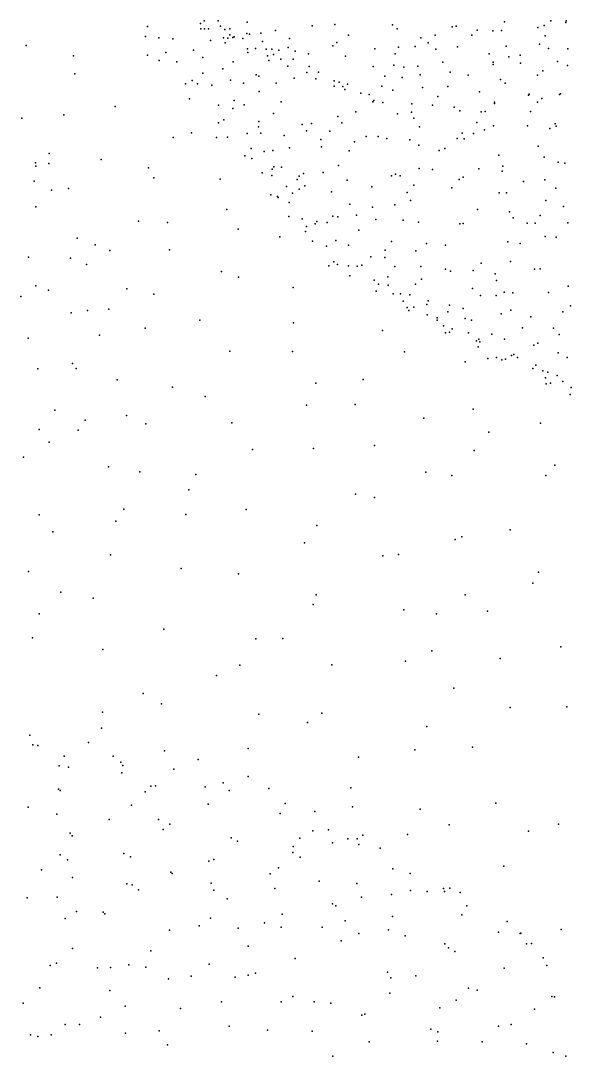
# Model space of a CAD drawing. Header units: metres. Extents: x -23.9 to 23.9, y -27.4 to 27.4.
# Drawn here: x -9.15 to -6.4, y -10.36 to -5.19 of the extents above; entities that cross this region are included whole.
import ezdxf

# ---------------------------------------------------------------- set-up
doc = ezdxf.new("R2010")
doc.units = ezdxf.units.M

msp = doc.modelspace()

# ---------------------------------------------------------------- linework, layer by layer
for p in [(-8.2544, -5.2074, -7.6221), (-8.2366, -5.1943, -7.9513), (-8.1665, -5.1947, -8.4311), (-8.0214, -5.201, -5.7292), (-7.5841, -5.2119, -8.4619), (-7.2971, -5.2138, -5.1184), (-6.737, -5.1982, -5.1121), (-6.5397, -5.2164, -8.2484), (-6.506, -5.1935, -3.2235), (-6.4306, -5.2015, 21.7292), (-6.4291, -5.1933, -8.261), (-8.5186, -5.2215, -6.1753), (-8.2536, -5.2344, -7.2026), (-8.2342, -5.2342, -7.3413), (-8.2143, -5.2345, -7.4736), (-8.1546, -5.2202, -8.1121), (-8.1337, -5.2373, -7.9891), (-8.1083, -5.2342, -8.213), (-8.1079, -5.263, -7.7625), (-8.024, -5.2572, -8.4348), (-8.0108, -5.2598, 20.4866), (-7.9538, -5.2553, -5.6585), (-7.8805, -5.2421, -8.4756), (-7.698, -5.2194, -5.5039), (-7.5153, -5.2651, -8.369), (-7.2731, -5.2331, -8.3687), (-7.0837, -5.2654, -8.2832), (-6.9992, -5.2235, -5.1772), (-6.9785, -5.2206, -8.3291), (-6.9011, -5.2662, -8.2457), (-6.8743, -5.2413, -5.144), (-6.7958, -5.2435, 21.3176), (-6.7525, -5.2428, -8.2512), (-6.5714, -5.227, -5.0678), (-6.5337, -5.2687, -3.7411), (-9.1255, -5.3164, 19.405), (-8.5298, -5.2726, -6.5499), (-8.4635, -5.279, -6.8259), (-8.3928, -5.2831, -6.3466), (-8.2044, -5.2916, -6.0636), (-8.1404, -5.2793, -7.2811), (-8.1323, -5.303, -7.007), (-8.1178, -5.2811, -7.4087), (-8.0929, -5.2768, -7.6501), (-8.0872, -5.2745, -5.874), (-8.0435, -5.2816, -7.9155), (-7.9455, -5.2971, -8.3508), (-7.8108, -5.2816, -5.5812), (-7.5944, -5.3178, -8.3062), (-7.5744, -5.3026, -5.4686), (-7.1557, -5.2793, 21.0105), (-7.1181, -5.3037, -5.2385), (-6.7296, -5.3207, -8.1306), (-6.5628, -5.3098, -8.1138), (-8.8885, -5.3692, -6.4722), (-8.5186, -5.3647, 19.9262), (-8.4278, -5.3514, -6.4413), (-8.2889, -5.3396, -6.8956), (-8.0194, -5.333, -7.2743), (-8.019, -5.3515, -7.0474), (-7.9804, -5.3325, -7.552), (-7.9271, -5.3352, -7.8787), (-7.9202, -5.3685, -7.4039), (-7.8995, -5.3351, -8.0719), (-7.8906, -5.3611, -7.7251), (-7.8639, -5.3404, -8.2348), (-7.8175, -5.3267, -8.337), (-7.7815, -5.3449, -5.7626), (-7.7164, -5.3582, -8.2702), (-7.5306, -5.3705, -8.215), (-7.3842, -5.3333, -5.3826), (-7.2824, -5.3592, -8.1827), (-7.2668, -5.3247, -5.3205), (-7.184, -5.322, -8.2186), (-7.0802, -5.335, -4.9536), (-6.9715, -5.3236, -8.1741), (-6.8141, -5.3585, -5.1201), (-6.6586, -5.3654, -5.08), (-6.5169, -5.3319, 21.3366), (-6.4217, -5.3332, -5.0087), (-8.4613, -5.3924, -6.5733), (-8.3731, -5.3977, -6.8114), (-8.2427, -5.3773, -6.1737), (-8.0914, -5.3987, -5.9551), (-7.9138, -5.3912, -7.0911), (-7.8533, -5.3848, -7.6103), (-7.8181, -5.4206, -7.2905), (-7.7928, -5.3851, -8.0253), (-7.713, -5.4223, -5.5777), (-7.3925, -5.422, -8.1109), (-7.29, -5.4157, -5.3766), (-7.1701, -5.4208, -5.303), (-7.0453, -5.4001, -8.0748), (-6.7942, -5.3996, -8.0258), (-6.7938, -5.4115, -4.625), (-6.7157, -5.3737, 21.0662), (-6.6579, -5.4055, -7.9901), (-6.4725, -5.3971, -7.9658), (-6.4233, -5.417, -7.8566), (-8.8815, -5.4576, 19.504), (-8.2429, -5.4549, -6.1193), (-8.1427, -5.4334, -6.9308), (-7.977, -5.4639, -7.0115), (-7.9628, -5.4693, -5.9552), (-7.7236, -5.4516, -7.4575), (-7.6655, -5.4508, -7.8737), (-7.3341, -5.4693, -8.0289), (-7.2396, -5.4247, -8.0767), (-7.1588, -5.4625, -8.0043), (-7.0079, -5.4506, -5.2309), (-6.9186, -5.4648, -7.9533), (-6.5722, -5.4645, -7.8851), (-6.5463, -5.4427, -5.0457), (-8.3289, -5.5087, -6.599), (-8.2956, -5.4913, -6.7482), (-8.2698, -5.5087, -6.2941), (-8.199, -5.5152, -6.8538), (-8.1044, -5.4891, -6.0295), (-8.0394, -5.5051, -5.9396), (-7.877, -5.5057, -7.0476), (-7.7868, -5.4797, 20.444), (-7.6792, -5.4839, -7.2578), (-7.5869, -5.4933, -5.5372), (-7.5869, -5.5198, -7.3324), (-7.5624, -5.4995, -7.8221), (-7.5443, -5.521, -5.6835), (-7.5205, -5.5102, -7.9434), (-7.3496, -5.5204, -5.4262), (-7.2489, -5.4766, -5.3611), (-7.1472, -5.5263, -7.9069), (-7.02, -5.5214, -5.1114), (-6.7564, -5.4866, -5.1156), (-6.7337, -5.5047, -7.8573), (-7.9611, -5.5466, -5.8448), (-7.5343, -5.5368, -7.43), (-7.4552, -5.5555, -7.6842), (-7.4136, -5.5608, -7.889), (-7.2949, -5.539, -7.9172), (-7.0706, -5.5718, -7.8239), (-6.8622, -5.5476, -7.8187), (-6.6176, -5.5644, -7.7075), (-6.6133, -5.5598, -4.5549), (-6.4634, -5.5617, -5.0159), (-6.4574, -5.5582, -7.5175), (-8.6811, -5.622, 19.5227), (-8.3099, -5.5836, -6.4006), (-8.1645, -5.6142, -6.1966), (-8.0867, -5.592, -6.8782), (-8.0361, -5.6135, -5.9997), (-7.8522, -5.5984, -5.7093), (-7.3937, -5.5973, -7.4523), (-7.389, -5.592, -7.5676), (-7.3452, -5.6012, -7.7265), (-7.2002, -5.6081, -7.7956), (-7.0965, -5.6148, -5.3293), (-6.989, -5.6241, -5.278), (-6.7873, -5.6059, -7.717), (-6.787, -5.5998, -4.8655), (-6.5729, -5.6001, -5.06), (-6.5516, -5.5809, -7.5775), (-9.1472, -5.6793, -6.7796), (-8.9374, -5.6623, -6.6432), (-8.0939, -5.632, 20.0391), (-7.8903, -5.657, -5.8029), (-7.5693, -5.6716, -5.5866), (-7.4793, -5.6487, -7.2038), (-7.2715, -5.6574, -7.3536), (-7.2019, -5.6498, 20.4119), (-7.1903, -5.6789, -7.5772), (-6.9594, -5.6433, -7.6954), (-6.853, -5.6472, -5.2169), (-6.8337, -5.6468, 20.584), (-6.6083, -5.6457, -7.4751), (-8.165, -5.7035, -6.4747), (-8.1381, -5.6873, -6.6017), (-7.9647, -5.722, -5.9558), (-7.9638, -5.6966, -6.894), (-7.7477, -5.7104, -7.0132), (-7.7015, -5.7056, -5.6644), (-7.5499, -5.7029, -7.1332), (-7.1616, -5.7221, -7.3505), (-6.8751, -5.7006, -7.5933), (-6.7915, -5.7174, -7.5171), (-6.6226, -5.7173, -5.1234), (-6.5108, -5.7314, 20.5988), (-6.4838, -5.7073, -7.3611), (-6.4797, -5.719, -5.0517), (-8.3904, -5.7758, 19.6292), (-8.2993, -5.752, -6.2967), (-8.1746, -5.7754, 19.8232), (-8.1193, -5.7751, -6.2242), (-8.0223, -5.7555, -6.064), (-7.9533, -5.754, -6.0864), (-7.8366, -5.7658, -5.7862), (-7.7263, -5.7419, -5.942), (-7.6549, -5.786, -7.0269), (-7.6096, -5.7443, 20.1031), (-7.427, -5.7706, -5.5471), (-7.3672, -5.7705, -7.2039), (-7.3243, -5.7803, -5.4983), (-6.9741, -5.7801, -5.3868), (-6.9492, -5.754, -7.5284), (-6.9389, -5.783, 20.3238), (-6.8928, -5.7566, -5.2727), (-6.8379, -5.7382, -5.1264), (-8.0011, -5.8311, -6.5565), (-7.8106, -5.8268, -6.9137), (-7.6502, -5.8219, -5.6765), (-7.4864, -5.7975, -7.1195), (-7.2101, -5.7877, -5.4431), (-7.1642, -5.8137, 20.1735), (-7.0346, -5.8306, -7.3665), (-6.5684, -5.8185, -7.3935), (-9.0098, -5.855, 18.9906), (-8.7509, -5.886, 19.1956), (-8.0329, -5.8668, -6.3552), (-7.9978, -5.8804, -6.1016), (-7.9367, -5.8463, -6.6956), (-7.8934, -5.8413, -6.8357), (-7.5126, -5.8428, -5.6139), (-7.0632, -5.841, -5.3863), (-6.7658, -5.8649, -7.4322), (-6.5385, -5.8734, -4.862), (-9.0791, -5.9027, 3.2627), (-9.077, -5.9196, 2.9518), (-9.0115, -5.9052, -6.8054), (-8.5144, -5.9277, -6.5127), (-7.8974, -5.9343, -6.5392), (-7.8893, -5.9217, 19.7219), (-7.8496, -5.9247, -6.7063), (-7.566, -5.9149, -7.0097), (-7.1627, -5.9299, -7.2379), (-7.0972, -5.9352, -5.4343), (-6.8659, -5.9321, -7.3986), (-6.7452, -5.9186, 20.2005), (-6.4697, -5.8997, -5.1424), (-6.4362, -5.9044, 20.363), (-8.4878, -5.9778, 19.3395), (-8.1558, -5.984, 19.5236), (-7.9472, -5.9528, -6.3389), (-7.8995, -5.9656, -6.0026), (-7.7715, -5.9862, -6.0872), (-7.7615, -5.9695, -5.7939), (-7.7402, -5.9555, -6.8857), (-7.6432, -5.9499, 19.7726), (-7.5227, -5.9892, -5.6668), (-7.3017, -5.9669, -5.5479), (-7.2812, -5.9582, 19.8985), (-7.2579, -5.9666, -7.1624), (-6.9628, -5.9849, -7.3255), (-6.9431, -5.9741, 20.024), (-6.7493, -5.9434, -5.2612), (-6.5351, -5.9873, -7.4175), (-9.0849, -5.9941, 3.8898), (-8.9989, -6.0381, 18.8207), (-8.9129, -6.0296, 3.5457), (-7.8257, -6.0201, -5.9225), (-7.7625, -6.033, -6.6261), (-7.7335, -6.0177, -6.7561), (-7.3989, -6.0218, -7.05), (-7.1897, -6.014, -5.7001), (-7, -6.0271, -5.4152), (-6.6418, -5.996, -5.2635), (-6.4812, -6.0295, -5.2384), (-7.9039, -6.0621, -6.1292), (-7.8704, -6.0696, 19.5006), (-7.8668, -6.0749, -6.0183), (-7.7948, -6.054, -6.4683), (-7.6003, -6.0469, -5.7249), (-7.2236, -6.0497, -5.5355), (-7.2064, -6.0896, -7.1263), (-6.7642, -6.0515, -5.3404), (-6.7278, -6.0523, -5.3672), (-6.5313, -6.0903, -5.1342), (-9.0771, -6.1217, 2.624), (-8.1231, -6.1345, -6.3733), (-7.812, -6.1004, -6.2765), (-7.5096, -6.1081, -5.699), (-7.3963, -6.1239, -5.647), (-7.2852, -6.1117, 19.6597), (-6.872, -6.1358, -7.2975), (-6.7131, -6.1469, -5.3928), (-6.4426, -6.1204, 20.0234), (-8.565, -6.1933, 19.0435), (-8.4192, -6.1994, -6.5826), (-7.8134, -6.1698, -6.06), (-7.748, -6.1823, -6.2104), (-7.6741, -6.1945, -5.8103), (-7.5939, -6.1677, -6.0661), (-7.5688, -6.1724, -6.7573), (-7.476, -6.1632, -6.9287), (-7.3791, -6.1852, -5.9434), (-7.2424, -6.189, -5.5905), (-7.1658, -6.1976, -7.092), (-6.6946, -6.1768, -7.3163), (-6.5587, -6.1653, -7.3423), (-8.0661, -6.234, 19.1717), (-7.7308, -6.2456, -5.913), (-7.725, -6.2206, 19.3231), (-7.6832, -6.2074, -6.3201), (-7.6224, -6.2007, -6.5162), (-7.4637, -6.2387, -5.7185), (-6.9606, -6.2067, -5.637), (-6.9428, -6.2048, -7.2189), (-6.6242, -6.2036, 19.8113), (-6.5835, -6.204, -5.394), (-6.4214, -6.2011, -7.3475), (-8.8703, -6.2787, -6.7671), (-7.8581, -6.2712, -6.2773), (-7.696, -6.2933, -6.0202), (-7.5788, -6.2892, -6.3708), (-7.3017, -6.2955, -6.9596), (-6.7209, -6.2969, -5.5055), (-6.5347, -6.2705, -7.2993), (-6.4792, -6.2728, -5.4112), (-8.7813, -6.3111, 3.573), (-8.7076, -6.3394, 2.9862), (-8.4095, -6.3367, 18.8814), (-7.6257, -6.3176, -5.8261), (-7.5158, -6.3123, -6.4814), (-7.3337, -6.3382, -5.7185), (-7.1794, -6.3411, -5.6735), (-7.1265, -6.3047, -7.0574), (-7.0326, -6.3127, -5.6084), (-6.659, -6.3054, -7.2647), (-9.1141, -6.3731, 18.3817), (-8.903, -6.3779, 3.8863), (-7.5889, -6.3955, 19.105), (-7.404, -6.3709, -6.6243), (-7.3343, -6.3746, 19.2347), (-6.8541, -6.4033, -7.164), (-6.7078, -6.395, -5.568), (-8.8236, -6.41, 18.6053), (-8.1493, -6.4443, 18.8148), (-7.6136, -6.4166, -5.8766), (-7.5717, -6.4097, -6.0217), (-7.5163, -6.4161, -6.1619), (-7.4724, -6.4181, -6.2825), (-7.4493, -6.4126, -5.8067), (-7.2848, -6.4188, -6.8211), (-7.1542, -6.419, -6.9796), (-7.0324, -6.4324, -7.0438), (-7.0073, -6.4436, -5.6939), (-6.8941, -6.439, -5.6562), (-6.7845, -6.4559, -5.6347), (-6.5874, -6.4333, -7.2189), (-6.5597, -6.4311, 19.4859), (-8.0656, -6.4734, -6.4427), (-7.5089, -6.4663, -5.8857), (-7.3874, -6.4878, -6.3143), (-7.367, -6.5077, 19.0167), (-7.3195, -6.4716, -6.0449), (-7.1807, -6.5081, -6.8477), (-7.152, -6.4823, -5.7657), (-6.777, -6.4899, 19.2955), (-9.0772, -6.5159, -6.8076), (-9.0128, -6.5382, 2.5729), (-8.6218, -6.5316, 3.2225), (-8.4885, -6.5576, -6.6109), (-7.7922, -6.5235, 18.8294), (-7.3772, -6.5429, -6.0854), (-7.3173, -6.5121, -5.8374), (-7.2934, -6.556, -6.376), (-7.2566, -6.5552, -6.4847), (-6.8962, -6.5299, -7.0711), (-6.7388, -6.5471, -5.6734), (-6.6961, -6.5514, -5.6758), (-6.5175, -6.5496, -5.62), (-6.4191, -6.5175, -5.5671), (-9.1523, -6.5698, 18.1504), (-7.2439, -6.5925, -5.8769), (-7.2096, -6.5616, -6.6007), (-7.125, -6.6095, -5.8484), (-7.1191, -6.591, -6.7713), (-7.0118, -6.6125, -5.8159), (-6.8576, -6.5634, -5.7336), (-6.7785, -6.5636, -7.122), (-8.9005, -6.6503, 18.2089), (-8.8195, -6.6389, -6.7129), (-8.7124, -6.6327, 2.9821), (-7.2227, -6.6237, -6.2024), (-7.2156, -6.6384, -6.3334), (-7.1893, -6.6224, -5.9843), (-7.1228, -6.6611, -6.5461), (-7.0198, -6.6463, -6.8885), (-6.9436, -6.6286, 19.0036), (-6.7537, -6.6549, -5.7673), (-6.7054, -6.6371, 19.0986), (-6.4457, -6.6462, -7.1462), (-6.4083, -6.6161, -5.6341), (-8.2578, -6.6871, 18.3983), (-7.79, -6.7012, -6.3347), (-7.0737, -6.6763, -5.9483), (-7.0729, -6.6879, -6.1539), (-7.0425, -6.7157, -6.3134), (-6.9339, -6.6788, -6.9689), (-6.9021, -6.6873, -5.8359), (-6.606, -6.6704, -7.1108), (-8.7597, -6.7614, 3.617), (-8.5315, -6.7271, 18.2317), (-7.3455, -6.7383, 18.6685), (-7.0316, -6.7498, 18.7746), (-7.0124, -6.7479, -6.5232), (-6.9979, -6.7304, -6.6939), (-6.9163, -6.7511, -5.9371), (-6.8005, -6.7563, -7.0054), (-6.6475, -6.7261, -5.7858), (-6.492, -6.7273, -5.7391), (-6.4642, -6.7593, -7.1037), (-9.1151, -6.7777, 4.1044), (-6.877, -6.7898, -6.2949), (-6.8648, -6.7827, -6.1358), (-6.8597, -6.7958, -6.8918), (-6.7378, -6.7814, -5.853), (-6.5915, -6.8124, -7.05), (-6.5714, -6.8012, -5.8162), (-8.108, -6.8411, -6.4546), (-7.7955, -6.8439, 18.3331), (-7.2372, -6.8451, -6.1099), (-6.868, -6.8208, -6.6033), (-6.7031, -6.8636, -6.2297), (-6.6899, -6.859, -5.9326), (-6.4694, -6.8509, 18.71), (-8.8929, -6.9042, -6.7048), (-6.9333, -6.8943, -6.0243), (-6.8204, -6.8789, 18.6341), (-6.7775, -6.8741, -6.7393), (-6.7514, -6.8857, -6.9288), (-6.7329, -6.8825, -6.6029), (-6.6729, -6.8733, -6.1055), (-6.5816, -6.9125, -5.9854), (-6.4239, -6.8742, -5.8234), (-9.0672, -6.9293, 2.6857), (-8.8757, -6.9276, 2.8696), (-6.596, -6.9286, -6.4142), (-6.5452, -6.9401, -6.2699), (-6.5202, -6.9474, -6.1406), (-6.4741, -6.9635, -5.9765), (-8.6701, -6.9845, 3.3151), (-8.395, -7.0213, -6.5322), (-7.6794, -7.0016, -6.3438), (-7.4431, -6.9829, -6.2391), (-6.5321, -6.9756, -6.617), (-6.5289, -7.0044, -6.9301), (-6.5074, -7.0016, -6.7857), (-6.4456, -6.9924, -6.3579), (-6.4038, -7.0224, -6.4828), (-8.2308, -7.0685, 18), (-6.41, -7.0579, -6.9213), (-7.7262, -7.1114, 18.1392), (-7.4832, -7.1075, 18.2158), (-8.9811, -7.1355, 3.8567), (-8.6242, -7.1633, -6.5908), (-7.1402, -7.176, -6.1728), (-6.8937, -7.1305, 18.3221), (-9.0606, -7.2319, -6.7188), (-8.83, -7.1867, 3.2528), (-8.5284, -7.2042, 17.855), (-8.098, -7.1999, -6.4146), (-6.5573, -7.2003, 18.3116), (-8.865, -7.2366, 17.7384), (-6.8162, -7.2457, -6.1495), (-9.0103, -7.2951, 3.417), (-7.9952, -7.3328, 17.9391), (-7.6914, -7.3268, 18.0068), (-7.3863, -7.3131, -6.3186), (-9.1383, -7.3702, 3.1209), (-6.8883, -7.3371, 18.1659), (-8.7136, -7.419, -6.5888), (-6.4857, -7.4102, -6.2143), (-8.5574, -7.4435, 17.7379), (-8.2774, -7.4573, 17.7857), (-7.1301, -7.4461, 18.0326), (-7.0007, -7.4628, -6.2211), (-6.5309, -7.4622, 18.1449), (-8.313, -7.5336, -6.4506), (-7.4814, -7.5546, -6.4234), (-7.3862, -7.5711, 17.8842), (-8.6375, -7.6309, -6.4755), (-8.0267, -7.6323, -6.3806), (-9.0597, -7.6583, 17.5003), (-8.6778, -7.6905, 17.555), (-8.3283, -7.6566, 17.6233), (-8.9914, -7.743, -6.4253), (-7.6737, -7.7124, 17.7169), (-6.7093, -7.7328, 17.9018), (-7.7352, -7.7977, -6.4179), (-6.9842, -7.7816, -6.3327), (-6.9497, -7.768, 17.825), (-8.7034, -7.858, -6.2968), (-7.345, -7.8633, -6.457), (-7.2672, -7.8569, 17.7465), (-9.1139, -7.9403, -6.2706), (-8.3507, -7.9269, -6.2513), (-8.0658, -7.9529, 17.5958), (-6.5671, -7.9444, -6.3989), (-6.5963, -7.9994, 17.8234), (-8.9527, -8.0436, 17.5306), (-7.6781, -8.0575, 17.6353), (-6.933, -8.0578, -6.4302), (-8.7905, -8.0748, -6.1217), (-7.6929, -8.1054, -6.3783), (-9.0603, -8.1531, -6.0839), (-7.2399, -8.1324, -6.485), (-7.076, -8.1517, 17.7119), (-6.8221, -8.1398, 17.7557), (-8.4383, -8.2285, -6.1236), (-9.0929, -8.2725, 17.5539), (-7.9786, -8.277, 17.5378), (-7.8442, -8.2756, -6.2691), (-6.4561, -8.3175, 17.7754), (-8.7426, -8.3305, 17.5553), (-7.1001, -8.3362, -6.5144), (-8.0588, -8.409, -6.1517), (-7.5993, -8.4059, 17.5705), (-7.2321, -8.3884, 17.6339), (-6.7585, -8.3754, -6.5449), (-8.1744, -8.4601, 17.5409), (-6.9899, -8.5226, 17.6433), (-8.5408, -8.5495, 17.5719), (-8.4502, -8.6013, -5.9822), (-6.7097, -8.6198, 17.6671), (-6.4259, -8.6159, 17.6658), (-8.7442, -8.6432, -5.8714), (-7.9644, -8.6524, -6.1026), (-7.6497, -8.6474, 17.5361), (-8.749, -8.7232, 17.6133), (-7.7202, -8.6938, -6.1827), (-7.1251, -8.7145, -6.5106), (-9.1071, -8.758, -12.7422), (-9.092, -8.8053, -12.3452), (-9.0669, -8.8092, -5.4832), (-8.8137, -8.7941, -12.596), (-8.0165, -8.8236, 17.5827), (-7.1848, -8.8311, 17.5431), (-6.8974, -8.818, -6.6371), (-8.9356, -8.8631, -11.9364), (-8.6911, -8.8617, -12.0838), (-8.4352, -8.8364, -12.4438), (-8.2657, -8.8794, 17.6089), (-7.4655, -8.8668, 17.5541), (-8.9608, -8.9104, -11.5886), (-8.9142, -8.9175, -13.0851), (-8.6529, -8.8922, -5.6529), (-8.6424, -8.9097, -11.6994), (-8.3875, -8.9264, -11.7976), (-8.6473, -8.9452, -11.392), (-8.0167, -8.964, -6.0069), (-8.9629, -9.0264, -13.4085), (-8.9545, -9.0329, 17.6812), (-8.5306, -9.041, -10.9262), (-8.5026, -9.0125, -13.1057), (-8.4786, -9.0107, -11.1771), (-8.2311, -9.0149, -11.5149), (-8.1412, -8.9947, -11.763), (-8.1117, -9.0332, -12.7593), (-7.9132, -9.0229, -12.2316), (-7.5042, -9.0209, -6.2323), (-9.1143, -9.1161, -10.9165), (-8.5984, -9.1064, -13.4156), (-8.2173, -9.1014, -11.035), (-7.8322, -9.0991, -11.6114), (-7.6843, -9.1386, -11.8415), (-7.4966, -9.1152, 17.5986), (-7.1579, -9.1269, 17.5341), (-6.7807, -9.0967, 17.4856), (-8.9722, -9.1512, -13.7523), (-8.7108, -9.1777, -13.6737), (-8.4642, -9.1791, -10.7184), (-7.8573, -9.1482, -11.291), (-8.9056, -9.2469, -13.9737), (-8.4413, -9.228, -13.5633), (-8.4082, -9.2009, -5.6895), (-7.6948, -9.2349, -12.7155), (-7.6156, -9.2299, -11.172), (-7.014, -9.2044, -6.6147), (-6.6168, -9.2371, -6.7867), (-6.467, -9.2019, 17.4365), (-8.8958, -9.26, -10.6763), (-8.1024, -9.2697, -13.2622), (-8.0707, -9.287, -10.6905), (-7.7586, -9.2716, -6.0473), (-7.5952, -9.2946, -10.8579), (-7.5185, -9.274, -6.2312), (-7.4735, -9.2753, -12.0927), (-7.4447, -9.2572, -11.3834), (-7.2208, -9.2527, -6.4583), (-8.6374, -9.3477, -10.5006), (-7.7934, -9.3431, -13.0645), (-7.7929, -9.3129, 17.6087), (-7.4637, -9.3038, -12.5535), (-7.3576, -9.3218, -11.6522), (-8.9547, -9.3543, 17.7376), (-8.9189, -9.3788, -5.2226), (-8.6048, -9.3648, -14.0493), (-8.2124, -9.3855, 17.6692), (-8.1879, -9.3786, -10.4959), (-7.758, -9.3666, -10.6782), (-9.0486, -9.4287, -14.4143), (-8.4023, -9.4413, -10.3693), (-8.3965, -9.4476, -5.5613), (-7.9065, -9.4499, -10.4854), (-7.8653, -9.4191, -13.3126), (-7.2948, -9.4244, 17.4928), (-7.2076, -9.4476, -12.4091), (-6.7399, -9.4107, 17.3945), (-8.8943, -9.4684, -10.4315), (-8.6232, -9.4994, -5.3583), (-8.5964, -9.5047, -14.307), (-8.2007, -9.4952, -13.864), (-7.663, -9.4852, -6.1288), (-7.4746, -9.4972, -10.5714), (-8.5635, -9.5292, 17.7013), (-8.1886, -9.5308, -10.246), (-7.8834, -9.5231, -13.5546), (-7.3007, -9.5521, -6.4088), (-7.2058, -9.5321, -12.7955), (-7.1228, -9.5372, -10.6416), (-7.0412, -9.5232, -11.9215), (-7.0365, -9.537, -6.6105), (-7.0108, -9.5203, -11.3707), (-6.9578, -9.5417, -11.0371), (-9.1201, -9.5699, 17.7863), (-8.9695, -9.5661, -5.0566), (-8.1221, -9.5744, -5.7136), (-7.5962, -9.5988, 17.5091), (-7.5795, -9.6082, -10.3496), (-7.4505, -9.5654, -13.1379), (-8.8733, -9.6371, 17.7339), (-8.7401, -9.64, -5.1755), (-8.7319, -9.6494, -14.612), (-7.8479, -9.6502, -10.1791), (-6.951, -9.6534, -12.6866), (-6.9254, -9.6096, -12.1269), (-8.9295, -9.6725, -10.2037), (-8.2617, -9.7094, -14.206), (-8.2056, -9.671, 17.6043), (-7.9358, -9.693, -5.8682), (-7.5331, -9.6837, -6.236), (-7.2971, -9.6624, 17.4403), (-6.7247, -9.6874, -6.7792), (-8.4097, -9.7304, -5.4179), (-8.0671, -9.7201, -10.0091), (-7.8525, -9.7155, -13.7685), (-7.6475, -9.7149, -13.5447), (-7.4641, -9.7475, -13.387), (-7.3169, -9.7284, -10.252), (-7.2335, -9.7584, -13.1404), (-6.7665, -9.7399, -12.4636), (-6.6585, -9.7477, -10.8185), (-6.6562, -9.7457, -11.0737), (-6.4541, -9.7276, -6.8937), (-8.0162, -9.8097, -14.0679), (-7.5531, -9.7832, -10.0727), (-7.0343, -9.7994, -6.6224), (-6.627, -9.7994, -11.8788), (-6.602, -9.7977, -11.4431), (-8.8933, -9.8224, -14.8577), (-8.503, -9.834, -14.6289), (-7.0172, -9.8182, 17.3544), (-6.9856, -9.836, -12.9221), (-9.0054, -9.9069, -9.9536), (-8.973, -9.8943, -4.8672), (-8.7686, -9.9181, -5.0503), (-8.7044, -9.9171, 17.6406), (-8.6118, -9.9036, -9.8367), (-8.5276, -9.9158, -5.2723), (-8.2121, -9.9004, -9.8067), (-7.7819, -9.871, 17.4824), (-6.5437, -9.8682, 17.254), (-6.5255, -9.9063, -12.2821), (-8.3017, -9.96, -5.4711), (-8.0821, -9.9644, -14.3386), (-8.0171, -9.9544, 17.4951), (-7.9794, -9.9454, -5.7803), (-7.3216, -9.9406, -9.9022), (-7.304, -9.9676, 17.3548), (-7.18, -9.9582, -13.2875), (-6.7391, -9.9199, -10.3888), (-9.0569, -10.0186, -15.086), (-8.4137, -9.973, 17.5619), (-6.9172, -10.0198, -9.9732), (-8.7078, -10.0319, -14.9589), (-7.7936, -10.0615, -5.9583), (-7.3098, -10.0454, -13.5375), (-6.8733, -10.0301, -6.7462), (-6.5017, -10.0615, -12.5678), (-6.4882, -10.0623, -10.4363), (-9.1398, -10.0943, 17.6469), (-8.6309, -10.1097, -5.1385), (-8.3553, -10.1214, -14.838), (-8.1499, -10.0886, -9.5775), (-7.8518, -10.0872, -14.239), (-7.6878, -10.0877, -14.0407), (-7.6049, -10.0944, -6.1533), (-7.06, -10.1185, 17.244), (-6.9788, -10.0799, -13.1726), (-6.5878, -10.1242, -10.1921), (-8.7541, -10.1646, -9.5693), (-7.45, -10.1548, -9.5023), (-7.4337, -10.1495, -13.7981), (-8.9305, -10.2011, -4.8448), (-8.8581, -10.2015, 17.5477), (-8.1113, -10.2088, 17.4036), (-7.1056, -10.2242, -9.5259), (-6.768, -10.2096, -9.8013), (-6.7046, -10.2005, -6.8295), (-9.103, -10.2518, -4.676), (-9.0666, -10.2604, -9.5591), (-8.9997, -10.252, -15.1953), (-8.6287, -10.2445, -15.0721), (-8.4617, -10.2326, 17.4595), (-7.9201, -10.2295, -5.7964), (-7.6979, -10.2336, -9.3666), (-7.0696, -10.2375, -13.4498), (-8.4194, -10.3023, -9.3459), (-7.4123, -10.2869, -9.3001), (-7.0711, -10.2843, -6.6131), (-6.8482, -10.2877, -9.5512), (-6.6275, -10.2968, -12.9765), (-7.5939, -10.3596, -6.1212), (-6.4944, -10.3399, 17.0422), (-6.4306, -10.3586, -9.9457)]:
    msp.add_point(p)

doc.saveas('drawing.dxf')
